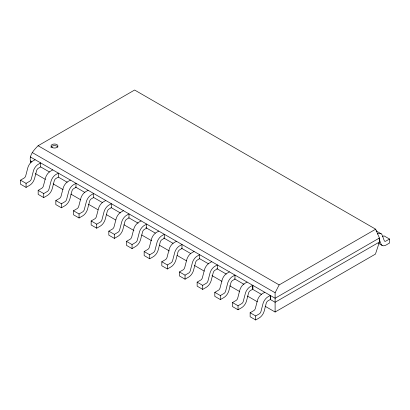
<?xml version="1.0" encoding="UTF-8"?>
<svg xmlns="http://www.w3.org/2000/svg" width="410" height="410" viewBox="0 0 410 410"><rect width="100%" height="100%" fill="white"/><g stroke="black" fill="none" stroke-linecap="round" stroke-linejoin="round"><path stroke-width="0.61" d="M30.899 162.739C28.141 156.077 33.789 150.116 38.104 145.745L134.618 90.026L375.662 229.195L379.414 238.025L379.414 242.043L375.452 254.087L275.105 312.02L265.137 306.27M275.105 312.02L275.105 292.75L279.154 284.914L375.662 229.195M35.106 159.69L32.216 161.381A7.539 4.351 -60 0 0 27.941 167.352L25.686 175.962A2.588 1.496 -60 0 1 24.221 178.001L20.5 180.164L20.5 184.182L26.066 187.39L29.597 185.351A7.513 4.336 -60 0 0 34.604 178.386L36.582 170.703A2.614 1.507 -60 0 1 38.33 168.269L40.667 166.916L49.466 171.995M20.5 180.164L26.066 183.378L29.781 181.215A2.588 1.496 -60 0 0 31.252 179.17L33.507 170.565A7.539 4.351 -60 0 1 37.781 164.595L40.667 162.898L40.667 166.916M52.767 169.889L49.882 171.58A7.539 4.351 -60 0 0 45.607 177.55L43.352 186.16A2.588 1.496 -60 0 1 41.887 188.2L38.166 190.363L38.166 194.381L43.726 197.589L47.263 195.549A7.513 4.336 -60 0 0 52.265 188.585L54.248 180.902A2.614 1.507 -60 0 1 55.991 178.463L58.333 177.115L67.204 182.235M38.166 190.363L43.726 193.576L47.447 191.414A2.588 1.496 -60 0 0 48.913 189.369L51.168 180.764A7.539 4.351 -60 0 1 55.447 174.793L58.333 173.097L58.333 177.115M70.433 180.087L67.547 181.779A7.539 4.351 -60 0 0 63.268 187.749L61.013 196.359A2.588 1.496 -60 0 1 59.547 198.399L55.827 200.562L55.827 204.58L61.392 207.788L64.924 205.748A7.513 4.336 -60 0 0 69.931 198.778L71.914 191.101A2.614 1.507 -60 0 1 73.656 188.661L75.999 187.314L75.999 183.296L73.108 184.992A7.539 4.351 -60 0 0 68.834 190.963L66.579 199.567A2.588 1.496 -60 0 1 65.113 201.612L61.392 203.775L55.827 200.562M88.099 190.286L85.208 191.977A7.539 4.351 -60 0 0 80.934 197.948L78.679 206.558A2.588 1.496 -60 0 1 77.213 208.598L73.492 210.76L73.492 214.778L79.058 217.987L82.589 215.947A7.513 4.336 -60 0 0 87.596 208.977L89.575 201.3A2.614 1.507 -60 0 1 91.322 198.86L93.659 197.512L93.659 193.494L90.774 195.191A7.539 4.351 -60 0 0 86.5 201.161L84.245 209.766A2.588 1.496 -60 0 1 82.779 211.811L79.058 213.974L73.492 210.76M105.765 200.48L102.874 202.176A7.539 4.351 -60 0 0 98.6 208.147L96.345 216.752A2.588 1.496 -60 0 1 94.879 218.796L91.158 220.959L91.158 224.977L96.719 228.185L100.255 226.146A7.513 4.336 -60 0 0 105.262 219.176L107.241 211.493A2.614 1.507 -60 0 1 108.983 209.059L111.325 207.711L111.325 203.693L108.44 205.389A7.539 4.351 -60 0 0 104.16 211.36L101.905 219.965A2.588 1.496 -60 0 1 100.44 222.01L96.719 224.173L91.158 220.959M123.425 210.678L120.54 212.375A7.539 4.351 -60 0 0 116.266 218.345L114.011 226.95A2.588 1.496 -60 0 1 112.54 228.995L108.824 231.158L108.824 235.171L114.385 238.384L117.921 236.344A7.513 4.336 -60 0 0 122.923 229.374L124.906 221.692A2.614 1.507 -60 0 1 126.649 219.258L128.991 217.91L128.991 213.892L126.101 215.588A7.539 4.351 -60 0 0 121.826 221.559L119.571 230.164A2.588 1.496 -60 0 1 118.106 232.203L114.385 234.371L108.824 231.158M141.091 220.877L138.206 222.574A7.539 4.351 -60 0 0 133.926 228.544L131.672 237.149A2.588 1.496 -60 0 1 130.206 239.194L126.485 241.357L126.485 245.37L132.051 248.583L135.582 246.543A7.513 4.336 -60 0 0 140.589 239.573L142.572 231.891A2.614 1.507 -60 0 1 144.315 229.457L146.657 228.109L146.657 224.091L143.766 225.787A7.539 4.351 -60 0 0 139.492 231.758L137.237 240.362A2.588 1.496 -60 0 1 135.772 242.402L132.051 244.57L126.485 241.357M158.757 231.076L155.867 232.772A7.539 4.351 -60 0 0 151.592 238.743L149.337 247.348A2.588 1.496 -60 0 1 147.872 249.393L144.151 251.555L144.151 255.568L149.717 258.782L153.248 256.742A7.513 4.336 -60 0 0 158.255 249.772L160.233 242.09A2.614 1.507 -60 0 1 161.981 239.655L164.318 238.307L164.318 234.289L161.432 235.986A7.539 4.351 -60 0 0 157.158 241.956L154.903 250.561A2.588 1.496 -60 0 1 153.437 252.601L149.717 254.769L144.151 251.555M176.418 241.275L173.532 242.971A7.539 4.351 -60 0 0 169.258 248.942L167.003 257.547A2.588 1.496 -60 0 1 165.537 259.591L161.817 261.754L161.817 265.767L167.377 268.981L170.914 266.941A7.513 4.336 -60 0 0 175.916 259.971L177.899 252.288A2.614 1.507 -60 0 1 179.641 249.854L181.984 248.501L181.984 244.488L179.098 246.184A7.539 4.351 -60 0 0 174.819 252.155L172.564 260.76A2.588 1.496 -60 0 1 171.098 262.8L167.377 264.968L161.817 261.754M194.084 251.473L191.198 253.17A7.539 4.351 -60 0 0 186.919 259.14L184.664 267.745A2.588 1.496 -60 0 1 183.198 269.79L179.477 271.953L179.477 275.966L185.043 279.179L188.574 277.139A7.513 4.336 -60 0 0 193.582 270.169L195.565 262.487A2.614 1.507 -60 0 1 197.307 260.053L199.649 258.7L199.649 254.687L196.759 256.383A7.539 4.351 -60 0 0 192.485 262.354L190.23 270.959A2.588 1.496 -60 0 1 188.764 272.998L185.043 275.166L179.477 271.953M211.75 261.672L208.859 263.369A7.539 4.351 -60 0 0 204.585 269.339L202.33 277.944A2.588 1.496 -60 0 1 200.864 279.984L197.143 282.152L197.143 286.165L202.709 289.378L206.24 287.338A7.513 4.336 -60 0 0 211.247 280.368L213.231 272.686A2.614 1.507 -60 0 1 214.973 270.252L217.31 268.898L217.31 264.886L214.425 266.577A7.539 4.351 -60 0 0 210.151 272.553L207.896 281.157A2.588 1.496 -60 0 1 206.43 283.197L202.709 285.36L197.143 282.152M229.415 271.871L226.525 273.567A7.539 4.351 -60 0 0 222.251 279.538L219.996 288.143A2.588 1.496 -60 0 1 218.53 290.183L214.809 292.351L214.809 296.363L220.375 299.577L223.906 297.537A7.513 4.336 -60 0 0 228.913 290.567L230.891 282.885A2.614 1.507 -60 0 1 232.639 280.45L234.976 279.097L234.976 275.084L232.091 276.776A7.539 4.351 -60 0 0 227.811 282.751L225.556 291.356A2.588 1.496 -60 0 1 224.091 293.396L220.375 295.559L214.809 292.351M247.076 282.07L244.191 283.766A7.539 4.351 -60 0 0 239.917 289.737L237.662 298.342A2.588 1.496 -60 0 1 236.196 300.381L232.475 302.549L232.475 306.562L238.036 309.776L241.572 307.736A7.513 4.336 -60 0 0 246.574 300.766L248.557 293.083A2.614 1.507 -60 0 1 250.3 290.649L252.642 289.296L252.642 285.283L249.751 286.974A7.539 4.351 -60 0 0 245.477 292.95L243.222 301.555A2.588 1.496 -60 0 1 241.756 303.595L238.036 305.757L232.475 302.549M264.742 292.268L261.857 293.965A7.539 4.351 -60 0 0 257.577 299.935L255.322 308.54A2.588 1.496 -60 0 1 253.857 310.58L250.136 312.748L250.136 316.761L255.702 319.974L259.233 317.934A7.513 4.336 -60 0 0 264.24 310.964L266.223 303.282A2.614 1.507 -60 0 1 267.966 300.848L270.308 299.495L270.308 295.482L267.417 297.173A7.539 4.351 -60 0 0 263.143 303.144L260.888 311.754A2.588 1.496 -60 0 1 259.422 313.793L255.702 315.956L250.136 312.748M379.414 238.025L275.105 298.249L30.304 156.917M382.458 236.672L383.934 235.817L389.5 239.03L389.5 243.048L385.969 245.088A7.513 4.336 -60 0 1 380.962 243.899L378.978 238.502M379.414 242.043L275.105 302.267L270.585 299.659L270.585 295.641M389.5 239.03L385.779 241.162A2.588 1.496 -60 0 1 384.313 240.813L382.058 234.812A7.539 4.351 -60 0 0 377.784 233.777L377.323 234.013M376.042 230.83L381.141 233.772M378.543 243.335L382.084 245.38M38.104 145.745L279.154 284.914M32.18 152.499L275.105 292.75M30.304 160.935L31.903 161.858M75.517 187.037L84.942 192.474M93.254 197.277L102.679 202.714M110.992 207.516L120.417 212.959M128.73 217.756L138.155 223.199M145.914 227.678L155.339 233.121M163.651 237.923L173.076 243.361M181.394 248.163L190.814 253.6M199.132 258.402L208.552 263.845M216.869 268.642L226.289 274.085M234.607 278.887L244.032 284.325M261.718 294.539L252.919 289.46L252.919 285.442M35.378 173.62L45.346 179.37M53.095 183.844L63.058 189.599M70.812 194.073L80.775 199.829M88.529 204.303L97.939 209.735M106.246 214.532L115.656 219.965M123.958 224.762L133.926 230.512M141.675 234.991L151.644 240.742M159.393 245.216L169.361 250.971M177.11 255.445L186.524 260.878M194.273 265.357L204.236 271.107M211.99 275.582L221.953 281.337M229.708 285.811L239.671 291.566M247.425 296.04L257.388 301.796M255.702 315.956L255.702 319.974M238.036 305.757L238.036 309.776M220.375 295.559L220.375 299.577M202.709 285.36L202.709 289.378M185.043 275.166L185.043 279.179M167.377 264.968L167.377 268.981M149.717 254.769L149.717 258.782M132.051 244.57L132.051 248.583M114.385 234.371L114.385 238.384M96.719 224.173L96.719 228.185M79.058 213.974L79.058 217.987M61.392 203.775L61.392 207.788M43.726 193.576L43.726 197.589M26.066 183.378L26.066 187.39M51.004 147.636A3.48 2.009 0 0 1 54.028 145.642A3.48 2.009 0 0 1 57.846 147.113M376.236 231.189A7.539 4.351 -60 0 1 376.493 231.599M52.741 147.769A3.48 2.009 0 0 0 57.964 146.032A3.48 2.009 0 0 0 52.741 144.289A3.48 2.009 0 0 0 52.741 147.769"/></g></svg>
